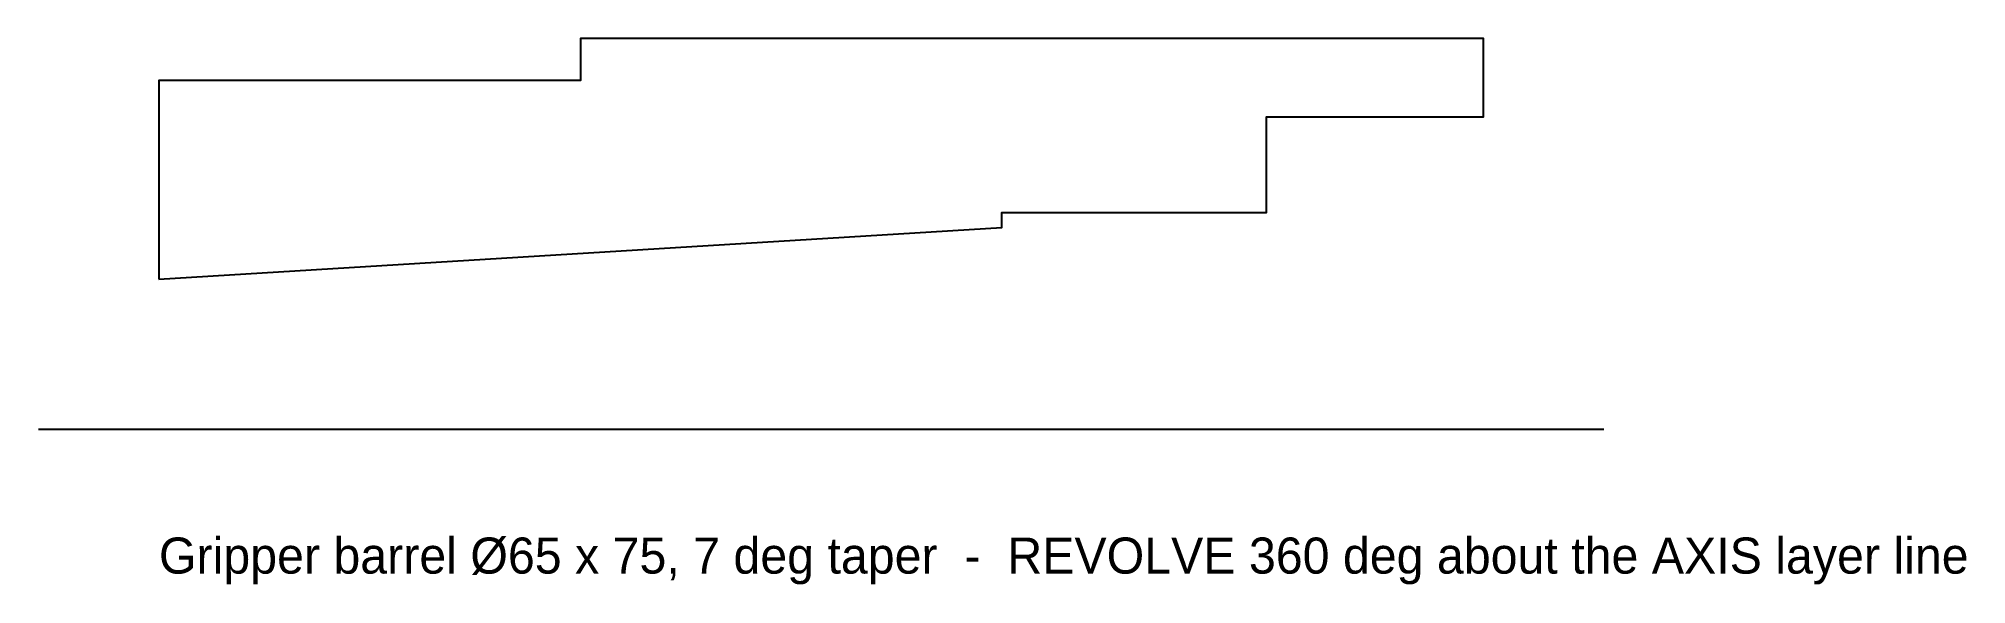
# Model space of a CAD drawing. Header units: metres. Extents: x -10 to 150, y -13 to 32.
import ezdxf

# ---------------------------------------------------------------- set-up
doc = ezdxf.new("R2010")
doc.units = ezdxf.units.M
for name, color, linetype in [('AXIS', 5, 'Continuous'), ('NOTE', 8, 'Continuous'), ('OUTLINE', 7, 'Continuous')]:
    doc.layers.add(name, color=color, linetype=linetype)

msp = doc.modelspace()

# ---------------------------------------------------------------- linework, layer by layer
at = {"layer": 'AXIS'}
msp.add_line((-10, 0), (120, 0), dxfattribs=at)
at = {"layer": 'OUTLINE'}
msp.add_lwpolyline([(0, 12.5), (70, 16.78), (70, 18.03), (92, 18.03), (92, 26), (110, 26), (110, 32.5), (35, 32.5), (35, 29), (0, 29)], close=True, dxfattribs=at)

# ---------------------------------------------------------------- texts
at = {"layer": 'NOTE'}
msp.add_text('Gripper barrel Ø65 x 75, 7 deg taper  -  REVOLVE 360 deg about the AXIS layer line', height=3, dxfattribs=at).set_placement((0, -12))

doc.saveas('drawing.dxf')
